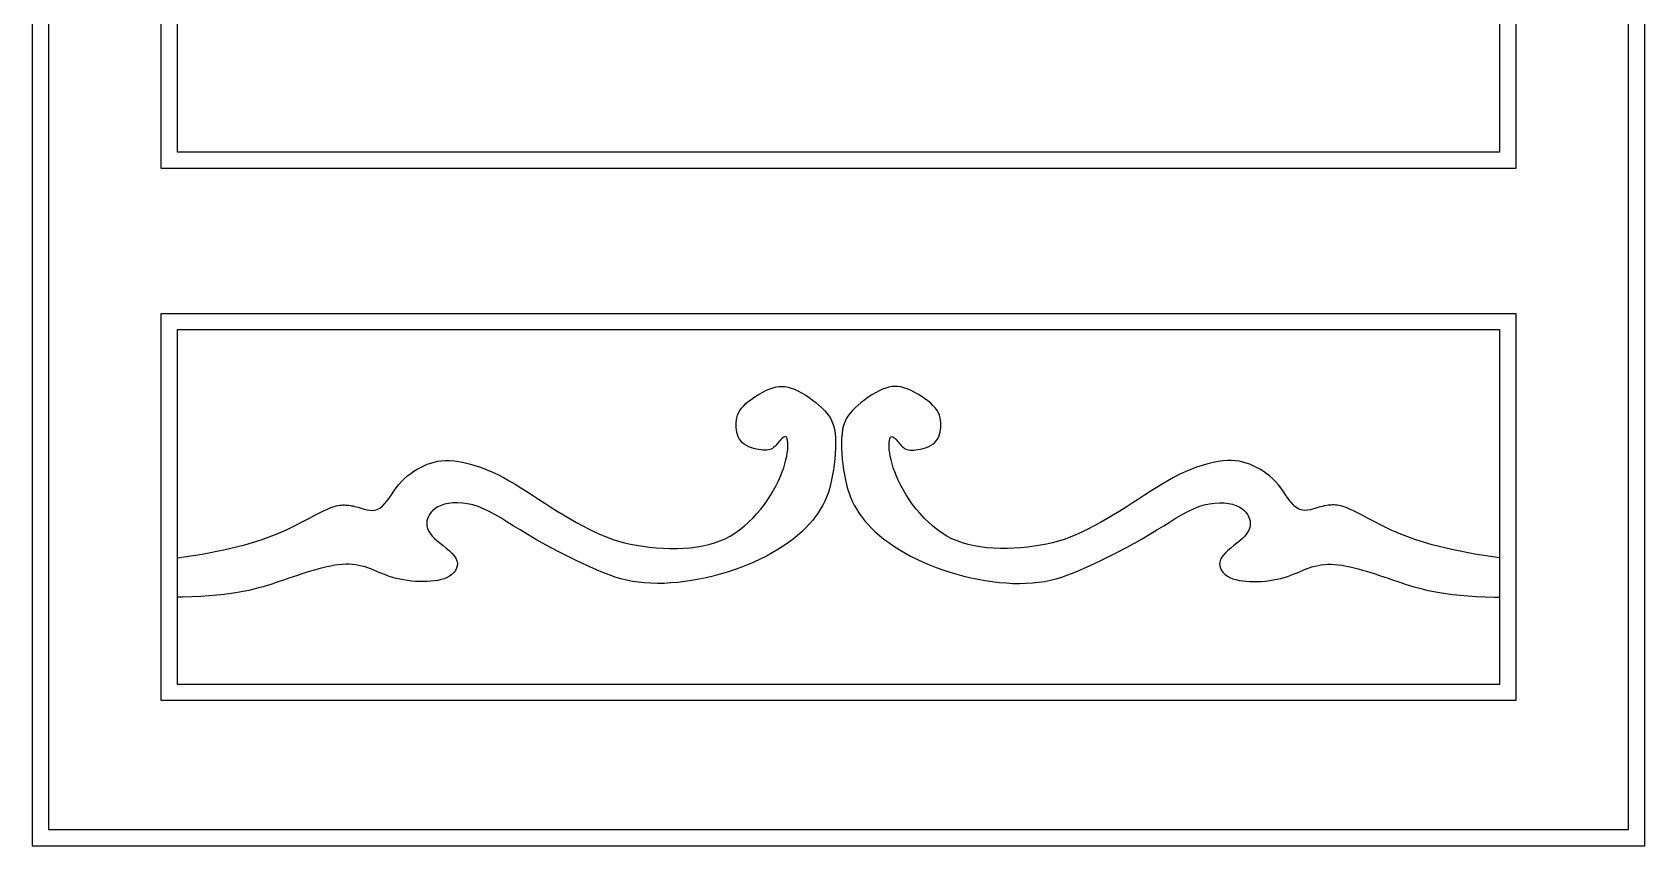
# Model space of a CAD drawing. Header units: metres. Extents: x -1226 to -815, y -1 to 952.
# Drawn here: x -1213.6 to -828.6, y -0.8 to 193.3 of the extents above; entities that cross this region are included whole.
import ezdxf

# ---------------------------------------------------------------- set-up
doc = ezdxf.new("R2010")
doc.units = ezdxf.units.M
for name, color, linetype in [('3', 3, 'Continuous'), ('4', 4, 'Continuous'), ('7', 7, 'Continuous')]:
    doc.layers.add(name, color=color, linetype=linetype)

msp = doc.modelspace()

# ---------------------------------------------------------------- linework, layer by layer
at = {"layer": '3'}
msp.add_lwpolyline([(-1209.73, 927.22), (-1209.73, 3.01), (-832.43, 3.01), (-832.43, 939.37)], dxfattribs=at)
for points in [[(-1178.93, 164.71), (-1178.93, 719.11), (-863.23, 719.11), (-863.23, 164.71)], [(-1178.93, 37.66), (-1178.93, 122.36), (-863.23, 122.36), (-863.23, 37.66)]]:
    msp.add_lwpolyline(points, close=True, dxfattribs=at)
at = {"layer": '4'}
msp.add_lwpolyline([(-1213.58, 928.57), (-1213.58, -0.84), (-828.58, -0.84), (-828.58, 938.23)], dxfattribs=at)
for points in [[(-1182.78, 160.86), (-1182.78, 722.96), (-859.38, 722.96), (-859.38, 160.86)], [(-1182.78, 33.81), (-1182.78, 126.21), (-859.38, 126.21), (-859.38, 33.81)]]:
    msp.add_lwpolyline(points, close=True, dxfattribs=at)
at = {"layer": '7'}
for points in [[(-1178.93, 67.87), (-1173.05, 68.76), (-1167.52, 69.85), (-1162.85, 71), (-1158.95, 72.19), (-1155.71, 73.37), (-1153.03, 74.51), (-1150.82, 75.58), (-1148.98, 76.54), (-1147.42, 77.36), (-1146.1, 78.04), (-1144.99, 78.61), (-1144.06, 79.07), (-1143.27, 79.44), (-1142.61, 79.74), (-1142.04, 79.96), (-1141.53, 80.14), (-1141.05, 80.27), (-1140.6, 80.37), (-1140.18, 80.44), (-1139.78, 80.48), (-1139.39, 80.5), (-1139.03, 80.51), (-1138.67, 80.49), (-1138.33, 80.46), (-1138, 80.43), (-1137.66, 80.39), (-1137.32, 80.33), (-1136.97, 80.26), (-1136.6, 80.17), (-1136.2, 80.07), (-1135.77, 79.95), (-1135.3, 79.81), (-1134.79, 79.65), (-1134.24, 79.49), (-1133.66, 79.34), (-1133.06, 79.25), (-1132.45, 79.21), (-1131.83, 79.27), (-1131.22, 79.43), (-1130.63, 79.73), (-1130.06, 80.17), (-1129.5, 80.74), (-1128.95, 81.41), (-1128.4, 82.15), (-1127.84, 82.95), (-1127.27, 83.77), (-1126.67, 84.59), (-1126.04, 85.37), (-1125.38, 86.12), (-1124.68, 86.8), (-1123.96, 87.44), (-1123.21, 88.02), (-1122.44, 88.56), (-1121.65, 89.05), (-1120.86, 89.48), (-1120.06, 89.88), (-1119.26, 90.22), (-1118.45, 90.52), (-1117.62, 90.76), (-1116.76, 90.94), (-1115.87, 91.06), (-1114.92, 91.12), (-1113.92, 91.11), (-1112.85, 91.02), (-1111.71, 90.86), (-1110.5, 90.63), (-1109.24, 90.32), (-1107.93, 89.94), (-1106.58, 89.49), (-1105.21, 88.97), (-1103.83, 88.39), (-1102.45, 87.75), (-1101.07, 87.04), (-1099.69, 86.28), (-1098.31, 85.48), (-1096.93, 84.63), (-1095.53, 83.74), (-1094.12, 82.83), (-1092.68, 81.9), (-1091.22, 80.96), (-1089.74, 80), (-1088.23, 79.05), (-1086.7, 78.11), (-1085.17, 77.2), (-1083.65, 76.32), (-1082.13, 75.49), (-1080.64, 74.71), (-1079.18, 74), (-1077.75, 73.36), (-1076.35, 72.8), (-1074.97, 72.3), (-1073.58, 71.86), (-1072.18, 71.48), (-1070.76, 71.16), (-1069.3, 70.88), (-1067.79, 70.64), (-1066.23, 70.45), (-1064.62, 70.3), (-1062.98, 70.19), (-1061.33, 70.13), (-1059.68, 70.13), (-1058.06, 70.18), (-1056.47, 70.3), (-1054.93, 70.48), (-1053.46, 70.73), (-1052.05, 71.05), (-1050.7, 71.44), (-1049.41, 71.91), (-1048.17, 72.46), (-1046.97, 73.08), (-1045.81, 73.78), (-1044.69, 74.57), (-1043.6, 75.44), (-1042.55, 76.38), (-1041.53, 77.39), (-1040.56, 78.44), (-1039.64, 79.53), (-1038.78, 80.65), (-1037.98, 81.78), (-1037.23, 82.92), (-1036.56, 84.05), (-1035.96, 85.17), (-1035.42, 86.27), (-1034.94, 87.34), (-1034.53, 88.38), (-1034.17, 89.39), (-1033.87, 90.35), (-1033.63, 91.27), (-1033.44, 92.13), (-1033.3, 92.93), (-1033.21, 93.67), (-1033.16, 94.35), (-1033.15, 94.95), (-1033.17, 95.47), (-1033.22, 95.91), (-1033.3, 96.26), (-1033.41, 96.52), (-1033.53, 96.7), (-1033.67, 96.8), (-1033.83, 96.82), (-1034.01, 96.78), (-1034.2, 96.69), (-1034.4, 96.54), (-1034.61, 96.34), (-1034.83, 96.11), (-1035.06, 95.85), (-1035.29, 95.57), (-1035.53, 95.28), (-1035.78, 94.99), (-1036.04, 94.71), (-1036.31, 94.45), (-1036.58, 94.21), (-1036.86, 94.02), (-1037.16, 93.86), (-1037.47, 93.74), (-1037.81, 93.65), (-1038.18, 93.6), (-1038.58, 93.58), (-1039.03, 93.6), (-1039.53, 93.64), (-1040.08, 93.72), (-1040.66, 93.83), (-1041.26, 93.98), (-1041.87, 94.16), (-1042.47, 94.39), (-1043.04, 94.67), (-1043.57, 94.99), (-1044.03, 95.36), (-1044.43, 95.78), (-1044.75, 96.25), (-1045.01, 96.76), (-1045.2, 97.3), (-1045.35, 97.87), (-1045.44, 98.44), (-1045.49, 99.03), (-1045.51, 99.62), (-1045.49, 100.2), (-1045.44, 100.77), (-1045.33, 101.34), (-1045.16, 101.91), (-1044.93, 102.48), (-1044.61, 103.05), (-1044.21, 103.62), (-1043.71, 104.2), (-1043.1, 104.78), (-1042.41, 105.37), (-1041.65, 105.94), (-1040.84, 106.48), (-1040, 106.99), (-1039.14, 107.46), (-1038.3, 107.87), (-1037.48, 108.21), (-1036.7, 108.48), (-1035.96, 108.67), (-1035.24, 108.78), (-1034.53, 108.81), (-1033.82, 108.76), (-1033.1, 108.64), (-1032.36, 108.42), (-1031.58, 108.13), (-1030.76, 107.75), (-1029.91, 107.3), (-1029.05, 106.79), (-1028.18, 106.22), (-1027.33, 105.62), (-1026.51, 105), (-1025.74, 104.35), (-1025.03, 103.71), (-1024.39, 103.06), (-1023.83, 102.42), (-1023.34, 101.74), (-1022.92, 101.04), (-1022.57, 100.28), (-1022.29, 99.46), (-1022.07, 98.56), (-1021.91, 97.57), (-1021.82, 96.48), (-1021.79, 95.3), (-1021.8, 94.05), (-1021.86, 92.77), (-1021.97, 91.47), (-1022.11, 90.17), (-1022.29, 88.89), (-1022.49, 87.67), (-1022.72, 86.5), (-1022.97, 85.4), (-1023.26, 84.35), (-1023.58, 83.34), (-1023.95, 82.37), (-1024.37, 81.42), (-1024.83, 80.49), (-1025.36, 79.56), (-1025.94, 78.64), (-1026.59, 77.73), (-1027.3, 76.81), (-1028.08, 75.9), (-1028.93, 75), (-1029.85, 74.11), (-1030.84, 73.23), (-1031.91, 72.36), (-1033.05, 71.51), (-1034.27, 70.68), (-1035.55, 69.87), (-1036.9, 69.08), (-1038.3, 68.32), (-1039.76, 67.59), (-1041.26, 66.89), (-1042.81, 66.22), (-1044.39, 65.6), (-1046.01, 65.01), (-1047.65, 64.47), (-1049.32, 63.97), (-1051, 63.52), (-1052.69, 63.12), (-1054.39, 62.76), (-1056.08, 62.46), (-1057.76, 62.21), (-1059.43, 62.01), (-1061.09, 61.88), (-1062.71, 61.79), (-1064.31, 61.77), (-1065.87, 61.8), (-1067.39, 61.9), (-1068.86, 62.05), (-1070.28, 62.26), (-1071.67, 62.54), (-1073.04, 62.89), (-1074.43, 63.31), (-1075.85, 63.8), (-1077.31, 64.36), (-1078.86, 65.01), (-1080.49, 65.73), (-1082.23, 66.54), (-1084.07, 67.42), (-1085.96, 68.36), (-1087.89, 69.34), (-1089.82, 70.36), (-1091.74, 71.41), (-1093.61, 72.46), (-1095.4, 73.51), (-1097.11, 74.54), (-1098.72, 75.54), (-1100.25, 76.5), (-1101.72, 77.41), (-1103.13, 78.23), (-1104.49, 78.97), (-1105.82, 79.61), (-1107.12, 80.14), (-1108.4, 80.53), (-1109.65, 80.81), (-1110.87, 80.97), (-1112.03, 81.03), (-1113.14, 80.99), (-1114.17, 80.86), (-1115.12, 80.66), (-1115.97, 80.38), (-1116.71, 80.05), (-1117.36, 79.66), (-1117.9, 79.22), (-1118.35, 78.76), (-1118.72, 78.26), (-1119, 77.75), (-1119.2, 77.22), (-1119.33, 76.7), (-1119.38, 76.18), (-1119.37, 75.67), (-1119.27, 75.16), (-1119.1, 74.64), (-1118.84, 74.13), (-1118.5, 73.6), (-1118.06, 73.07), (-1117.52, 72.53), (-1116.89, 71.97), (-1116.2, 71.39), (-1115.47, 70.81), (-1114.74, 70.21), (-1114.04, 69.61), (-1113.4, 69), (-1112.86, 68.39), (-1112.44, 67.78), (-1112.18, 67.17), (-1112.07, 66.56), (-1112.1, 65.97), (-1112.26, 65.41), (-1112.53, 64.87), (-1112.9, 64.37), (-1113.37, 63.92), (-1113.92, 63.52), (-1114.54, 63.18), (-1115.21, 62.9), (-1115.95, 62.68), (-1116.73, 62.5), (-1117.56, 62.37), (-1118.42, 62.28), (-1119.31, 62.23), (-1120.23, 62.21), (-1121.15, 62.23), (-1122.09, 62.27), (-1123.03, 62.35), (-1123.96, 62.46), (-1124.89, 62.6), (-1125.79, 62.77), (-1126.67, 62.97), (-1127.52, 63.2), (-1128.33, 63.45), (-1129.11, 63.74), (-1129.86, 64.04), (-1130.59, 64.34), (-1131.31, 64.65), (-1132.01, 64.94), (-1132.71, 65.23), (-1133.42, 65.49), (-1134.13, 65.72), (-1134.85, 65.91), (-1135.58, 66.08), (-1136.34, 66.2), (-1137.11, 66.29), (-1137.9, 66.34), (-1138.72, 66.34), (-1139.56, 66.31), (-1140.44, 66.22), (-1141.34, 66.1), (-1142.27, 65.93), (-1143.22, 65.73), (-1144.19, 65.5), (-1145.17, 65.25), (-1146.17, 64.97), (-1147.18, 64.67), (-1148.2, 64.35), (-1149.22, 64.03), (-1150.25, 63.69), (-1151.28, 63.35), (-1152.31, 63), (-1153.33, 62.65), (-1154.36, 62.31), (-1155.37, 61.97), (-1156.39, 61.63), (-1157.41, 61.31), (-1158.45, 60.99), (-1159.54, 60.69), (-1160.68, 60.4), (-1161.89, 60.11), (-1163.19, 59.85), (-1164.59, 59.59), (-1166.11, 59.36), (-1167.75, 59.14), (-1169.5, 58.94), (-1171.37, 58.78), (-1173.36, 58.64), (-1175.47, 58.54), (-1177.69, 58.47), (-1178.93, 58.46)], [(-863.23, 67.87), (-869.11, 68.76), (-874.64, 69.85), (-879.31, 71), (-883.21, 72.19), (-886.45, 73.37), (-889.13, 74.51), (-891.33, 75.58), (-893.18, 76.54), (-894.74, 77.36), (-896.06, 78.04), (-897.17, 78.61), (-898.1, 79.07), (-898.88, 79.44), (-899.55, 79.74), (-900.12, 79.96), (-900.63, 80.14), (-901.11, 80.27), (-901.56, 80.37), (-901.98, 80.44), (-902.38, 80.48), (-902.76, 80.5), (-903.13, 80.51), (-903.48, 80.49), (-903.83, 80.46), (-904.16, 80.43), (-904.5, 80.39), (-904.84, 80.33), (-905.19, 80.26), (-905.56, 80.17), (-905.96, 80.07), (-906.39, 79.95), (-906.86, 79.81), (-907.37, 79.65), (-907.92, 79.49), (-908.5, 79.34), (-909.1, 79.25), (-909.71, 79.21), (-910.32, 79.27), (-910.93, 79.43), (-911.53, 79.73), (-912.1, 80.17), (-912.66, 80.74), (-913.21, 81.41), (-913.76, 82.15), (-914.32, 82.95), (-914.89, 83.77), (-915.49, 84.59), (-916.11, 85.37), (-916.78, 86.12), (-917.48, 86.8), (-918.2, 87.44), (-918.95, 88.02), (-919.72, 88.56), (-920.5, 89.05), (-921.3, 89.48), (-922.1, 89.88), (-922.9, 90.22), (-923.71, 90.52), (-924.53, 90.76), (-925.39, 90.94), (-926.29, 91.06), (-927.23, 91.12), (-928.24, 91.11), (-929.3, 91.02), (-930.45, 90.86), (-931.66, 90.63), (-932.92, 90.32), (-934.23, 89.94), (-935.57, 89.49), (-936.94, 88.97), (-938.32, 88.39), (-939.71, 87.75), (-941.09, 87.04), (-942.47, 86.28), (-943.84, 85.48), (-945.23, 84.63), (-946.63, 83.74), (-948.04, 82.83), (-949.47, 81.9), (-950.93, 80.96), (-952.42, 80), (-953.93, 79.05), (-955.46, 78.11), (-956.99, 77.2), (-958.51, 76.32), (-960.02, 75.49), (-961.51, 74.71), (-962.98, 74), (-964.4, 73.36), (-965.8, 72.8), (-967.19, 72.3), (-968.58, 71.86), (-969.98, 71.48), (-971.4, 71.16), (-972.86, 70.88), (-974.36, 70.64), (-975.93, 70.45), (-977.54, 70.3), (-979.18, 70.19), (-980.83, 70.13), (-982.47, 70.13), (-984.1, 70.18), (-985.69, 70.3), (-987.23, 70.48), (-988.7, 70.73), (-990.11, 71.05), (-991.45, 71.44), (-992.75, 71.91), (-993.99, 72.46), (-995.19, 73.08), (-996.35, 73.78), (-997.47, 74.57), (-998.56, 75.44), (-999.61, 76.38), (-1000.63, 77.39), (-1001.59, 78.44), (-1002.51, 79.53), (-1003.38, 80.65), (-1004.18, 81.78), (-1004.92, 82.92), (-1005.6, 84.05), (-1006.2, 85.17), (-1006.74, 86.27), (-1007.22, 87.34), (-1007.63, 88.38), (-1007.99, 89.39), (-1008.29, 90.35), (-1008.53, 91.27), (-1008.72, 92.13), (-1008.86, 92.93), (-1008.95, 93.67), (-1009, 94.35), (-1009.01, 94.95), (-1008.99, 95.47), (-1008.94, 95.91), (-1008.86, 96.26), (-1008.75, 96.52), (-1008.63, 96.7), (-1008.48, 96.8), (-1008.32, 96.82), (-1008.15, 96.78), (-1007.96, 96.69), (-1007.76, 96.54), (-1007.54, 96.34), (-1007.33, 96.11), (-1007.1, 95.85), (-1006.86, 95.57), (-1006.62, 95.28), (-1006.37, 94.99), (-1006.12, 94.71), (-1005.85, 94.45), (-1005.58, 94.21), (-1005.3, 94.02), (-1005, 93.86), (-1004.69, 93.74), (-1004.35, 93.65), (-1003.98, 93.6), (-1003.57, 93.58), (-1003.13, 93.6), (-1002.63, 93.64), (-1002.08, 93.72), (-1001.5, 93.83), (-1000.89, 93.98), (-1000.28, 94.16), (-999.69, 94.39), (-999.11, 94.67), (-998.59, 94.99), (-998.12, 95.36), (-997.73, 95.78), (-997.41, 96.25), (-997.15, 96.76), (-996.96, 97.3), (-996.81, 97.87), (-996.72, 98.44), (-996.66, 99.03), (-996.65, 99.62), (-996.67, 100.2), (-996.72, 100.77), (-996.83, 101.34), (-997, 101.91), (-997.23, 102.48), (-997.55, 103.05), (-997.95, 103.62), (-998.45, 104.2), (-999.05, 104.78), (-999.75, 105.37), (-1000.51, 105.94), (-1001.32, 106.48), (-1002.16, 106.99), (-1003.01, 107.46), (-1003.86, 107.87), (-1004.68, 108.21), (-1005.45, 108.48), (-1006.2, 108.67), (-1006.92, 108.78), (-1007.63, 108.81), (-1008.33, 108.76), (-1009.05, 108.64), (-1009.8, 108.42), (-1010.58, 108.13), (-1011.39, 107.75), (-1012.24, 107.3), (-1013.11, 106.79), (-1013.98, 106.22), (-1014.83, 105.62), (-1015.64, 105), (-1016.42, 104.35), (-1017.13, 103.71), (-1017.77, 103.06), (-1018.33, 102.42), (-1018.82, 101.74), (-1019.24, 101.04), (-1019.59, 100.28), (-1019.87, 99.46), (-1020.09, 98.56), (-1020.24, 97.57), (-1020.34, 96.48), (-1020.37, 95.3), (-1020.36, 94.05), (-1020.29, 92.77), (-1020.19, 91.47), (-1020.05, 90.17), (-1019.87, 88.89), (-1019.67, 87.67), (-1019.44, 86.5), (-1019.19, 85.4), (-1018.9, 84.35), (-1018.57, 83.34), (-1018.21, 82.37), (-1017.79, 81.42), (-1017.33, 80.49), (-1016.8, 79.56), (-1016.22, 78.64), (-1015.57, 77.73), (-1014.86, 76.81), (-1014.08, 75.9), (-1013.23, 75), (-1012.31, 74.11), (-1011.32, 73.23), (-1010.25, 72.36), (-1009.1, 71.51), (-1007.89, 70.68), (-1006.61, 69.87), (-1005.26, 69.08), (-1003.86, 68.32), (-1002.4, 67.59), (-1000.9, 66.89), (-999.35, 66.22), (-997.77, 65.6), (-996.15, 65.01), (-994.5, 64.47), (-992.84, 63.97), (-991.16, 63.52), (-989.47, 63.12), (-987.77, 62.76), (-986.08, 62.46), (-984.39, 62.21), (-982.72, 62.01), (-981.07, 61.88), (-979.44, 61.79), (-977.85, 61.77), (-976.29, 61.8), (-974.77, 61.9), (-973.3, 62.05), (-971.88, 62.26), (-970.49, 62.54), (-969.11, 62.89), (-967.73, 63.31), (-966.31, 63.8), (-964.84, 64.36), (-963.3, 65.01), (-961.67, 65.73), (-959.92, 66.54), (-958.09, 67.42), (-956.2, 68.36), (-954.27, 69.34), (-952.34, 70.36), (-950.42, 71.41), (-948.55, 72.46), (-946.76, 73.51), (-945.05, 74.54), (-943.44, 75.54), (-941.9, 76.5), (-940.44, 77.41), (-939.03, 78.23), (-937.67, 78.97), (-936.34, 79.61), (-935.04, 80.14), (-933.76, 80.53), (-932.5, 80.81), (-931.29, 80.97), (-930.12, 81.03), (-929.02, 80.99), (-927.99, 80.86), (-927.04, 80.66), (-926.19, 80.38), (-925.45, 80.05), (-924.8, 79.66), (-924.26, 79.22), (-923.81, 78.76), (-923.44, 78.26), (-923.16, 77.75), (-922.96, 77.22), (-922.83, 76.7), (-922.78, 76.18), (-922.79, 75.67), (-922.88, 75.16), (-923.06, 74.64), (-923.32, 74.13), (-923.66, 73.6), (-924.1, 73.07), (-924.63, 72.53), (-925.26, 71.97), (-925.96, 71.39), (-926.69, 70.81), (-927.42, 70.21), (-928.12, 69.61), (-928.76, 69), (-929.3, 68.39), (-929.71, 67.78), (-929.97, 67.17), (-930.08, 66.56), (-930.05, 65.97), (-929.9, 65.41), (-929.63, 64.87), (-929.25, 64.37), (-928.79, 63.92), (-928.24, 63.52), (-927.62, 63.18), (-926.94, 62.9), (-926.21, 62.68), (-925.42, 62.5), (-924.6, 62.37), (-923.73, 62.28), (-922.84, 62.23), (-921.93, 62.21), (-921, 62.23), (-920.07, 62.27), (-919.13, 62.35), (-918.19, 62.46), (-917.27, 62.6), (-916.37, 62.77), (-915.49, 62.97), (-914.64, 63.2), (-913.83, 63.45), (-913.05, 63.74), (-912.3, 64.04), (-911.57, 64.34), (-910.85, 64.65), (-910.15, 64.94), (-909.44, 65.23), (-908.74, 65.49), (-908.03, 65.72), (-907.31, 65.91), (-906.57, 66.08), (-905.82, 66.2), (-905.05, 66.29), (-904.26, 66.34), (-903.44, 66.34), (-902.6, 66.31), (-901.72, 66.22), (-900.82, 66.1), (-899.89, 65.93), (-898.94, 65.73), (-897.97, 65.5), (-896.99, 65.25), (-895.99, 64.97), (-894.98, 64.67), (-893.96, 64.35), (-892.94, 64.03), (-891.91, 63.69), (-890.88, 63.35), (-889.85, 63), (-888.83, 62.65), (-887.8, 62.31), (-886.78, 61.97), (-885.77, 61.63), (-884.75, 61.31), (-883.71, 60.99), (-882.62, 60.69), (-881.48, 60.4), (-880.27, 60.11), (-878.97, 59.85), (-877.57, 59.59), (-876.05, 59.36), (-874.41, 59.14), (-872.66, 58.94), (-870.78, 58.78), (-868.79, 58.64), (-866.69, 58.54), (-864.46, 58.47), (-863.23, 58.46)]]:
    msp.add_lwpolyline(points, dxfattribs=at)

doc.saveas('drawing.dxf')
